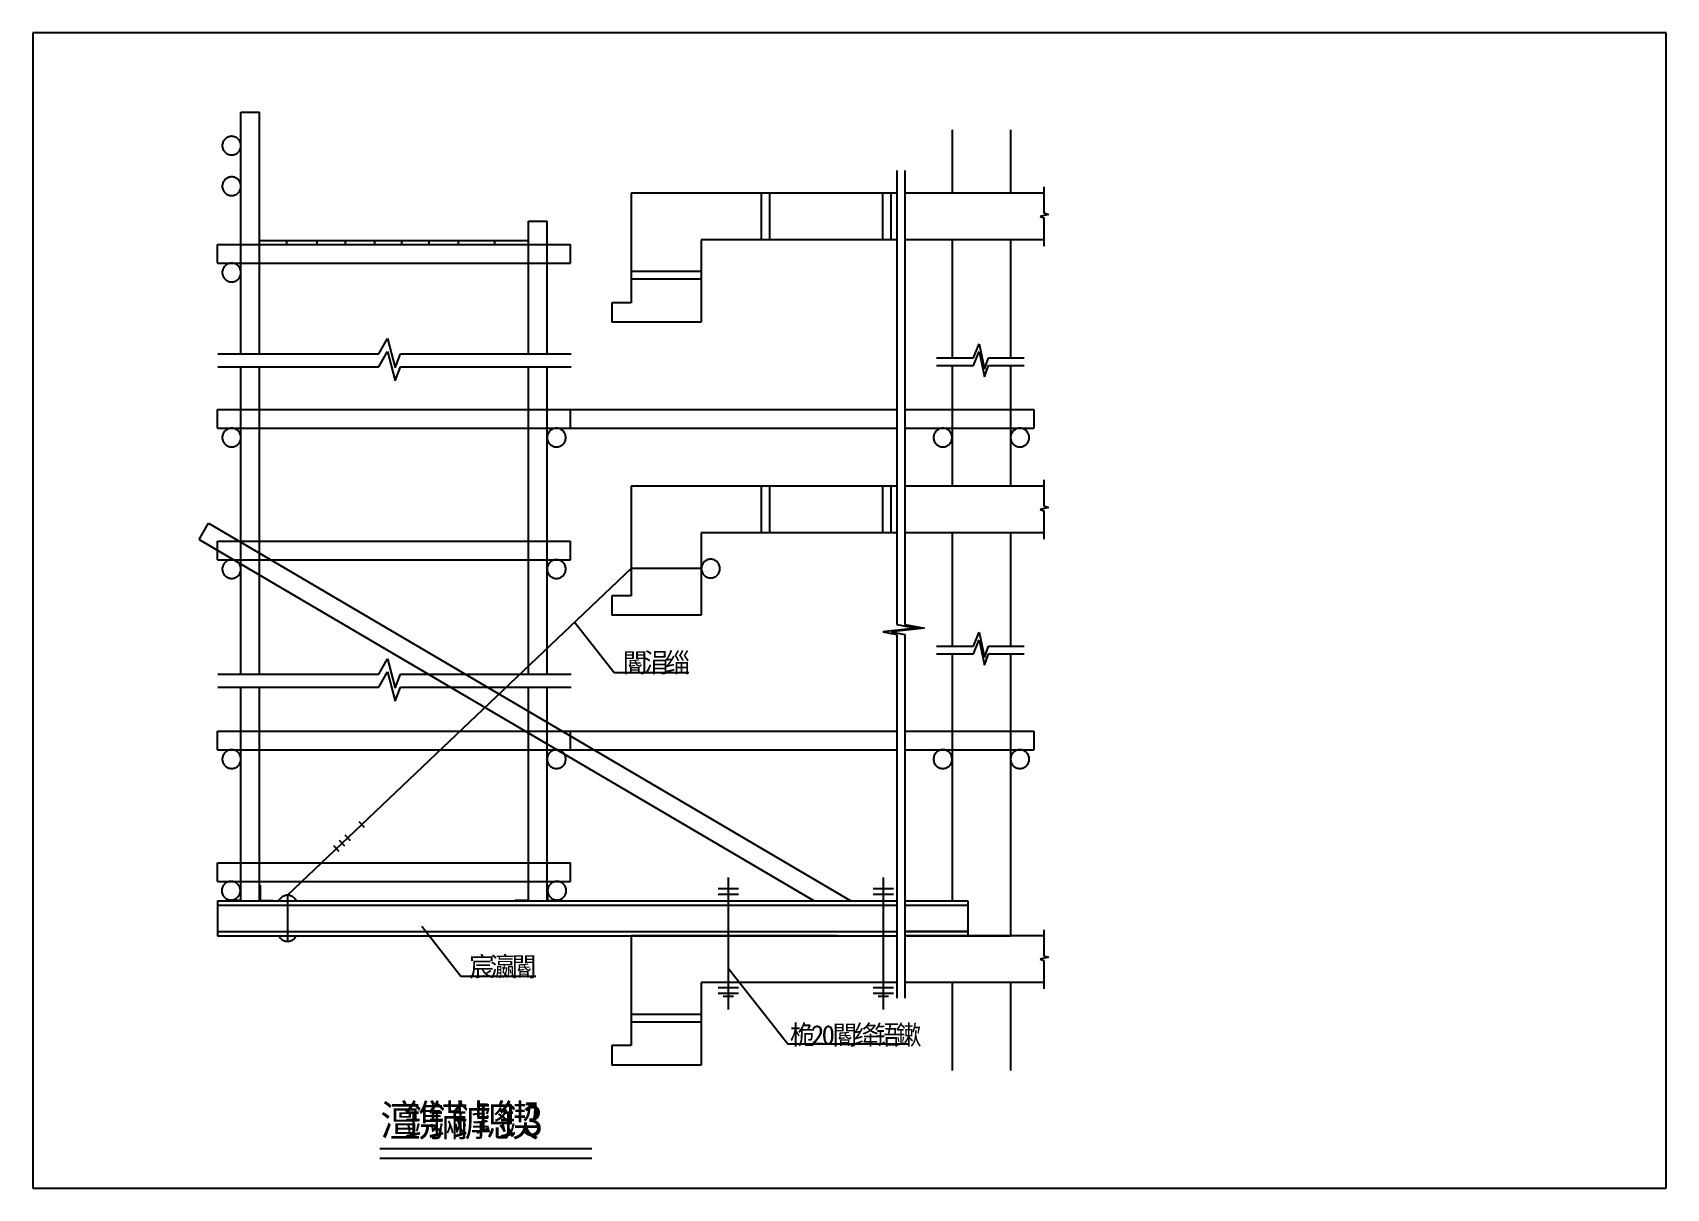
# Model space of a CAD drawing. Header units: metres. Extents: x 0 to 420, y 0 to 297.
import ezdxf

# ---------------------------------------------------------------- set-up
doc = ezdxf.new("R2010")
doc.units = ezdxf.units.M
doc.layers.add('1', color=7, linetype='Continuous')
doc.layers.add('3', color=7, linetype='Continuous')

msp = doc.modelspace()

# ---------------------------------------------------------------- linework, layer by layer
for p, q in [((420, 297), (0, 297)), ((0, 297), (0, 0)), ((420, 0), (420, 297)), ((53.54, 214.49), (53.54, 276.55)), ((53.54, 276.55), (58.34, 276.55)), ((58.34, 214.49), (58.34, 276.55)), ((236.4, 272.01), (236.4, 255.79)), ((251.4, 272.01), (251.4, 255.79)), ((222.16, 261.54), (222.16, 144.94)), ((224.26, 261.54), (224.26, 144.94)), ((259.95, 257.35), (259.95, 250.68)), ((153.89, 255.79), (153.89, 227.57)), ((222.16, 255.79), (153.89, 255.79)), ((259.95, 255.79), (224.26, 255.79)), ((127.46, 214.49), (127.46, 248.55)), ((127.46, 248.55), (132.26, 248.55)), ((132.26, 214.49), (132.26, 248.55)), ((261.14, 250.31), (259, 249.77)), ((259, 249.77), (259.95, 249.44)), ((259.95, 250.68), (261.14, 250.31)), ((259.95, 249.44), (259.95, 242.16)), ((222.16, 243.79), (171.89, 243.79)), ((171.89, 243.79), (171.89, 222.57)), ((259.95, 243.79), (224.26, 243.79)), ((236.4, 243.79), (236.4, 213.43)), ((251.4, 243.79), (251.4, 213.43)), ((47.54, 242.55), (138.26, 242.55)), ((47.54, 237.75), (47.54, 242.55)), ((58.34, 243.55), (127.46, 243.55)), ((65.29, 243.55), (65.29, 242.55)), ((73.03, 243.55), (73.03, 242.55)), ((80.3, 243.55), (80.3, 242.55)), ((87.92, 243.55), (87.92, 242.55)), ((94.84, 243.55), (94.84, 242.55)), ((101.88, 243.55), (101.88, 242.55)), ((109.39, 243.55), (109.39, 242.55)), ((118.77, 243.55), (118.77, 242.55)), ((138.26, 237.75), (138.26, 242.55)), ((47.54, 237.75), (138.26, 237.75)), ((47.54, 237.75), (138.26, 237.75)), ((153.89, 227.57), (148.89, 227.57)), ((148.89, 227.57), (148.89, 222.57)), ((88.97, 214.49), (91.2, 218.4)), ((91.2, 218.4), (93.16, 210.86)), ((171.89, 222.57), (148.89, 222.57)), ((47.62, 214.49), (88.97, 214.49)), ((88.97, 211.14), (91.2, 215.05)), ((91.2, 215.05), (93.16, 207.51)), ((93.16, 210.86), (94.55, 214.49)), ((94.55, 214.49), (138.41, 214.49)), ((241.84, 213.43), (243.36, 217.04)), ((241.84, 211.49), (243.36, 215.1)), ((243.36, 217.04), (244.75, 210.52)), ((243.36, 215.1), (244.75, 208.58)), ((47.62, 211.14), (88.97, 211.14)), ((53.54, 132.15), (53.54, 211.14)), ((58.34, 132.15), (58.34, 211.14)), ((93.16, 207.51), (94.55, 211.14)), ((94.55, 211.14), (138.41, 211.14)), ((127.46, 132.15), (127.46, 211.14)), ((132.26, 132.15), (132.26, 211.14)), ((232.4, 213.43), (241.84, 213.43)), ((232.4, 211.49), (241.84, 211.49)), ((236.4, 211.49), (236.4, 180.49)), ((244.75, 210.52), (245.72, 213.43)), ((244.75, 208.58), (245.72, 211.49)), ((245.72, 213.43), (254.88, 213.43)), ((245.72, 211.49), (254.88, 211.49)), ((251.4, 211.49), (251.4, 180.49)), ((47.54, 200.14), (138.26, 200.14)), ((47.54, 195.34), (47.54, 200.14)), ((138.26, 200.14), (222.16, 200.14)), ((138.26, 195.34), (138.26, 200.14)), ((224.26, 200.14), (257.4, 200.14)), ((257.4, 200.14), (257.4, 195.34)), ((47.54, 195.34), (138.26, 195.34)), ((47.54, 195.34), (138.26, 195.34)), ((138.26, 195.34), (222.16, 195.34)), ((224.26, 195.34), (257.4, 195.34)), ((259.95, 182.05), (259.95, 175.38)), ((153.89, 180.49), (153.89, 152.27)), ((222.16, 180.49), (153.89, 180.49)), ((259.95, 180.49), (224.26, 180.49)), ((261.14, 175.01), (259, 174.47)), ((259, 174.47), (259.95, 174.14)), ((259.95, 175.38), (261.14, 175.01)), ((259.95, 174.14), (259.95, 166.86)), ((42.81, 166.77), (45.24, 170.91)), ((45.24, 170.91), (210.38, 73.89)), ((222.16, 168.49), (171.89, 168.49)), ((171.89, 168.49), (171.89, 147.27)), ((259.95, 168.49), (224.26, 168.49)), ((236.4, 168.49), (236.4, 139.31)), ((251.4, 168.49), (251.4, 139.31)), ((42.81, 166.77), (200.9, 73.89)), ((47.54, 166.34), (138.26, 166.34)), ((47.54, 161.54), (47.54, 166.34)), ((138.26, 161.54), (138.26, 166.34)), ((47.54, 161.54), (138.26, 161.54)), ((153.89, 159.27), (65.53, 75.31)), ((171.89, 159.27), (153.89, 159.27)), ((148.89, 152.27), (148.89, 147.27)), ((153.89, 152.27), (148.89, 152.27)), ((171.89, 147.27), (148.89, 147.27)), ((139.44, 145.31), (149.51, 132.53)), ((227.17, 143.94), (218.57, 143.01)), ((218.57, 143.01), (222.16, 142.32)), ((229.27, 143.94), (220.67, 143.01)), ((220.67, 143.01), (224.26, 142.32)), ((222.16, 144.94), (227.17, 143.94)), ((224.26, 144.94), (229.27, 143.94)), ((241.84, 139.31), (243.36, 142.91)), ((243.36, 142.91), (244.75, 136.39)), ((222.16, 142.32), (222.16, 48.9)), ((224.26, 142.32), (224.26, 48.9)), ((232.4, 139.31), (241.84, 139.31)), ((241.84, 137.36), (243.36, 140.97)), ((243.36, 140.97), (244.75, 134.45)), ((244.75, 136.39), (245.72, 139.31)), ((245.72, 139.31), (254.88, 139.31)), ((88.97, 132.15), (91.2, 136.06)), ((91.2, 136.06), (93.16, 128.52)), ((232.4, 137.36), (241.84, 137.36)), ((236.4, 137.36), (236.4, 73.89)), ((244.75, 134.45), (245.72, 137.36)), ((245.72, 137.36), (254.88, 137.36)), ((251.4, 137.36), (251.4, 64.89)), ((47.62, 132.15), (88.97, 132.15)), ((88.97, 128.8), (91.2, 132.71)), ((91.2, 132.71), (93.16, 125.17)), ((93.16, 128.52), (94.55, 132.15)), ((94.55, 132.15), (138.41, 132.15)), ((149.51, 132.53), (168.73, 132.53)), ((47.62, 128.8), (88.97, 128.8)), ((53.54, 73.89), (53.54, 128.8)), ((58.34, 73.89), (58.34, 128.8)), ((93.16, 125.17), (94.55, 128.8)), ((94.55, 128.8), (138.41, 128.8)), ((127.46, 73.89), (127.46, 128.8)), ((132.26, 73.89), (132.26, 128.8)), ((47.54, 117.49), (222.16, 117.49)), ((47.54, 112.69), (47.54, 117.49)), ((138.26, 112.69), (138.26, 117.49)), ((224.26, 117.49), (257.4, 117.49)), ((257.4, 117.49), (257.4, 112.69)), ((47.54, 112.69), (222.16, 112.69)), ((224.26, 112.69), (257.4, 112.69)), ((85.32, 92.74), (83.94, 94.19)), ((80.24, 87.92), (78.87, 89.37)), ((81.69, 89.29), (80.32, 90.74)), ((78.79, 86.54), (77.42, 87.99)), ((47.54, 83.69), (138.26, 83.69)), ((47.54, 78.89), (47.54, 83.69)), ((138.26, 78.89), (138.26, 83.69)), ((47.54, 78.89), (138.26, 78.89)), ((47.54, 73.89), (222.16, 73.89)), ((47.54, 73.89), (47.54, 64.89)), ((47.54, 72.81), (222.16, 72.81)), ((65.53, 75.31), (65.53, 63.48)), ((224.26, 73.89), (240.4, 73.89)), ((224.26, 72.81), (240.4, 72.81)), ((240.4, 73.89), (240.4, 64.89)), ((100.05, 67.34), (110.11, 54.56)), ((47.54, 65.98), (222.16, 65.98)), ((47.54, 64.89), (222.16, 64.89)), ((206.83, 64.89), (153.89, 64.89)), ((153.89, 64.89), (153.89, 36.67)), ((224.26, 65.98), (240.4, 65.98)), ((240.4, 65.98), (224.26, 65.98)), ((259.95, 64.89), (224.26, 64.89)), ((224.26, 64.89), (251.4, 64.89)), ((259.95, 66.45), (259.95, 59.78)), ((261.14, 59.41), (259, 58.87)), ((259, 58.87), (259.95, 58.54)), ((259.95, 59.78), (261.14, 59.41)), ((178.89, 56.5), (194.14, 37.14)), ((259.95, 58.54), (259.95, 51.26)), ((110.11, 54.56), (129.34, 54.56)), ((171.89, 52.89), (171.89, 31.67)), ((222.16, 52.89), (171.89, 52.89)), ((259.95, 52.89), (224.26, 52.89)), ((236.4, 52.89), (236.4, 30.28)), ((251.4, 52.89), (251.4, 30.28)), ((148.89, 36.67), (148.89, 31.67)), ((153.89, 36.67), (148.89, 36.67)), ((194.18, 37.12), (225.41, 37.12)), ((171.89, 31.67), (148.89, 31.67)), ((89.21, 10.2), (143.79, 10.2)), ((89.21, 7.79), (143.79, 7.79)), ((0, 0), (420, 0))]:
    msp.add_line(p, q)
for points in [[(53.54, 267.97), (53.53, 268.2), (53.5, 268.44), (53.44, 268.66), (53.36, 268.89), (53.26, 269.1), (53.14, 269.3), (53, 269.49), (52.84, 269.66), (52.67, 269.82), (52.48, 269.96), (52.28, 270.08), (52.06, 270.18), (51.84, 270.26), (51.61, 270.32), (51.38, 270.36), (51.14, 270.37), (50.91, 270.36), (50.68, 270.32), (50.45, 270.26), (50.23, 270.18), (50.01, 270.08), (49.81, 269.96), (49.62, 269.82), (49.45, 269.66), (49.29, 269.49), (49.15, 269.3), (49.03, 269.1), (48.93, 268.89), (48.85, 268.66), (48.79, 268.44), (48.76, 268.2), (48.74, 267.97), (48.76, 267.73), (48.79, 267.5), (48.85, 267.27), (48.93, 267.05), (49.03, 266.84), (49.15, 266.63), (49.29, 266.45), (49.45, 266.27), (49.62, 266.11), (49.81, 265.97), (50.01, 265.85), (50.23, 265.75), (50.45, 265.67), (50.68, 265.61), (50.91, 265.58), (51.14, 265.57), (51.38, 265.58), (51.61, 265.61), (51.84, 265.67), (52.06, 265.75), (52.28, 265.85), (52.48, 265.97), (52.67, 266.11), (52.84, 266.27), (53, 266.45), (53.14, 266.63), (53.26, 266.84), (53.36, 267.05), (53.44, 267.27), (53.5, 267.5), (53.53, 267.73), (53.54, 267.97)], [(53.54, 257.53), (53.53, 257.77), (53.5, 258), (53.44, 258.23), (53.36, 258.45), (53.26, 258.66), (53.14, 258.86), (53, 259.05), (52.84, 259.23), (52.67, 259.39), (52.48, 259.53), (52.28, 259.65), (52.06, 259.75), (51.84, 259.83), (51.61, 259.88), (51.38, 259.92), (51.14, 259.93), (50.91, 259.92), (50.68, 259.88), (50.45, 259.83), (50.23, 259.75), (50.01, 259.65), (49.81, 259.53), (49.62, 259.39), (49.45, 259.23), (49.29, 259.05), (49.15, 258.86), (49.03, 258.66), (48.93, 258.45), (48.85, 258.23), (48.79, 258), (48.76, 257.77), (48.74, 257.53), (48.76, 257.3), (48.79, 257.06), (48.85, 256.83), (48.93, 256.61), (49.03, 256.4), (49.15, 256.2), (49.29, 256.01), (49.45, 255.83), (49.62, 255.68), (49.81, 255.54), (50.01, 255.41), (50.23, 255.31), (50.45, 255.23), (50.68, 255.18), (50.91, 255.14), (51.14, 255.13), (51.38, 255.14), (51.61, 255.18), (51.84, 255.23), (52.06, 255.31), (52.28, 255.41), (52.48, 255.54), (52.67, 255.68), (52.84, 255.83), (53, 256.01), (53.14, 256.2), (53.26, 256.4), (53.36, 256.61), (53.44, 256.83), (53.5, 257.06), (53.53, 257.3), (53.54, 257.53)], [(53.54, 235.35), (53.53, 235.59), (53.5, 235.82), (53.44, 236.05), (53.36, 236.27), (53.26, 236.48), (53.14, 236.69), (53, 236.88), (52.84, 237.05), (52.67, 237.21), (52.48, 237.35), (52.28, 237.47), (52.06, 237.57), (51.84, 237.65), (51.61, 237.71), (51.38, 237.74), (51.14, 237.75), (50.91, 237.74), (50.68, 237.71), (50.45, 237.65), (50.23, 237.57), (50.01, 237.47), (49.81, 237.35), (49.62, 237.21), (49.45, 237.05), (49.29, 236.88), (49.15, 236.69), (49.03, 236.48), (48.93, 236.27), (48.85, 236.05), (48.79, 235.82), (48.76, 235.59), (48.74, 235.35), (48.76, 235.12), (48.79, 234.89), (48.85, 234.66), (48.93, 234.43), (49.03, 234.22), (49.15, 234.02), (49.29, 233.83), (49.45, 233.66), (49.62, 233.5), (49.81, 233.36), (50.01, 233.24), (50.23, 233.14), (50.45, 233.06), (50.68, 233), (50.91, 232.96), (51.14, 232.95), (51.38, 232.96), (51.61, 233), (51.84, 233.06), (52.06, 233.14), (52.28, 233.24), (52.48, 233.36), (52.67, 233.5), (52.84, 233.66), (53, 233.83), (53.14, 234.02), (53.26, 234.22), (53.36, 234.43), (53.44, 234.66), (53.5, 234.89), (53.53, 235.12), (53.54, 235.35)], [(53.54, 192.94), (53.53, 193.18), (53.5, 193.41), (53.44, 193.64), (53.36, 193.86), (53.26, 194.07), (53.14, 194.28), (53, 194.47), (52.84, 194.64), (52.67, 194.8), (52.48, 194.94), (52.28, 195.06), (52.06, 195.16), (51.84, 195.24), (51.61, 195.3), (51.38, 195.33), (51.14, 195.34), (50.91, 195.33), (50.68, 195.3), (50.45, 195.24), (50.23, 195.16), (50.01, 195.06), (49.81, 194.94), (49.62, 194.8), (49.45, 194.64), (49.29, 194.47), (49.15, 194.28), (49.03, 194.07), (48.93, 193.86), (48.85, 193.64), (48.79, 193.41), (48.76, 193.18), (48.74, 192.94), (48.76, 192.71), (48.79, 192.47), (48.85, 192.25), (48.93, 192.02), (49.03, 191.81), (49.15, 191.61), (49.29, 191.42), (49.45, 191.25), (49.62, 191.09), (49.81, 190.95), (50.01, 190.83), (50.23, 190.73), (50.45, 190.65), (50.68, 190.59), (50.91, 190.55), (51.14, 190.54), (51.38, 190.55), (51.61, 190.59), (51.84, 190.65), (52.06, 190.73), (52.28, 190.83), (52.48, 190.95), (52.67, 191.09), (52.84, 191.25), (53, 191.42), (53.14, 191.61), (53.26, 191.81), (53.36, 192.02), (53.44, 192.25), (53.5, 192.47), (53.53, 192.71), (53.54, 192.94)], [(137.06, 192.94), (137.05, 193.18), (137.02, 193.41), (136.96, 193.64), (136.88, 193.86), (136.78, 194.07), (136.66, 194.28), (136.52, 194.47), (136.36, 194.64), (136.19, 194.8), (136, 194.94), (135.8, 195.06), (135.58, 195.16), (135.36, 195.24), (135.13, 195.3), (134.9, 195.33), (134.66, 195.34), (134.43, 195.33), (134.2, 195.3), (133.97, 195.24), (133.75, 195.16), (133.53, 195.06), (133.33, 194.94), (133.14, 194.8), (132.97, 194.64), (132.81, 194.47), (132.67, 194.28), (132.55, 194.07), (132.45, 193.86), (132.37, 193.64), (132.31, 193.41), (132.28, 193.18), (132.26, 192.94), (132.28, 192.71), (132.31, 192.47), (132.37, 192.25), (132.45, 192.02), (132.55, 191.81), (132.67, 191.61), (132.81, 191.42), (132.97, 191.25), (133.14, 191.09), (133.33, 190.95), (133.53, 190.83), (133.75, 190.73), (133.97, 190.65), (134.2, 190.59), (134.43, 190.55), (134.66, 190.54), (134.9, 190.55), (135.13, 190.59), (135.36, 190.65), (135.58, 190.73), (135.8, 190.83), (136, 190.95), (136.19, 191.09), (136.36, 191.25), (136.52, 191.42), (136.66, 191.61), (136.78, 191.81), (136.88, 192.02), (136.96, 192.25), (137.02, 192.47), (137.05, 192.71), (137.06, 192.94)], [(236.4, 192.94), (236.39, 193.18), (236.35, 193.41), (236.3, 193.64), (236.22, 193.86), (236.12, 194.07), (236, 194.28), (235.85, 194.47), (235.7, 194.64), (235.52, 194.8), (235.33, 194.94), (235.13, 195.06), (234.92, 195.16), (234.7, 195.24), (234.47, 195.3), (234.23, 195.33), (234, 195.34), (233.76, 195.33), (233.53, 195.3), (233.3, 195.24), (233.08, 195.16), (232.87, 195.06), (232.67, 194.94), (232.48, 194.8), (232.3, 194.64), (232.14, 194.47), (232, 194.28), (231.88, 194.07), (231.78, 193.86), (231.7, 193.64), (231.65, 193.41), (231.61, 193.18), (231.6, 192.94), (231.61, 192.71), (231.65, 192.47), (231.7, 192.25), (231.78, 192.02), (231.88, 191.81), (232, 191.61), (232.14, 191.42), (232.3, 191.25), (232.48, 191.09), (232.67, 190.95), (232.87, 190.83), (233.08, 190.73), (233.3, 190.65), (233.53, 190.59), (233.76, 190.55), (234, 190.54), (234.23, 190.55), (234.47, 190.59), (234.7, 190.65), (234.92, 190.73), (235.13, 190.83), (235.33, 190.95), (235.52, 191.09), (235.7, 191.25), (235.85, 191.42), (236, 191.61), (236.12, 191.81), (236.22, 192.02), (236.3, 192.25), (236.35, 192.47), (236.39, 192.71), (236.4, 192.94)], [(256.2, 192.94), (256.19, 193.18), (256.15, 193.41), (256.1, 193.64), (256.02, 193.86), (255.92, 194.07), (255.8, 194.28), (255.65, 194.47), (255.5, 194.64), (255.32, 194.8), (255.13, 194.94), (254.93, 195.06), (254.72, 195.16), (254.5, 195.24), (254.27, 195.3), (254.03, 195.33), (253.8, 195.34), (253.56, 195.33), (253.33, 195.3), (253.1, 195.24), (252.88, 195.16), (252.67, 195.06), (252.47, 194.94), (252.28, 194.8), (252.1, 194.64), (251.94, 194.47), (251.8, 194.28), (251.68, 194.07), (251.58, 193.86), (251.5, 193.64), (251.45, 193.41), (251.41, 193.18), (251.4, 192.94), (251.41, 192.71), (251.45, 192.47), (251.5, 192.25), (251.58, 192.02), (251.68, 191.81), (251.8, 191.61), (251.94, 191.42), (252.1, 191.25), (252.28, 191.09), (252.47, 190.95), (252.67, 190.83), (252.88, 190.73), (253.1, 190.65), (253.33, 190.59), (253.56, 190.55), (253.8, 190.54), (254.03, 190.55), (254.27, 190.59), (254.5, 190.65), (254.72, 190.73), (254.93, 190.83), (255.13, 190.95), (255.32, 191.09), (255.5, 191.25), (255.65, 191.42), (255.8, 191.61), (255.92, 191.81), (256.02, 192.02), (256.1, 192.25), (256.15, 192.47), (256.19, 192.71), (256.2, 192.94)], [(53.54, 159.14), (53.53, 159.38), (53.5, 159.61), (53.44, 159.84), (53.36, 160.06), (53.26, 160.27), (53.14, 160.48), (53, 160.67), (52.84, 160.84), (52.67, 161), (52.48, 161.14), (52.28, 161.26), (52.06, 161.36), (51.84, 161.44), (51.61, 161.5), (51.38, 161.53), (51.14, 161.54), (50.91, 161.53), (50.68, 161.5), (50.45, 161.44), (50.23, 161.36), (50.01, 161.26), (49.81, 161.14), (49.62, 161), (49.45, 160.84), (49.29, 160.67), (49.15, 160.48), (49.03, 160.27), (48.93, 160.06), (48.85, 159.84), (48.79, 159.61), (48.76, 159.38), (48.74, 159.14), (48.76, 158.91), (48.79, 158.67), (48.85, 158.45), (48.93, 158.22), (49.03, 158.01), (49.15, 157.81), (49.29, 157.62), (49.45, 157.45), (49.62, 157.29), (49.81, 157.15), (50.01, 157.03), (50.23, 156.93), (50.45, 156.85), (50.68, 156.79), (50.91, 156.75), (51.14, 156.74), (51.38, 156.75), (51.61, 156.79), (51.84, 156.85), (52.06, 156.93), (52.28, 157.03), (52.48, 157.15), (52.67, 157.29), (52.84, 157.45), (53, 157.62), (53.14, 157.81), (53.26, 158.01), (53.36, 158.22), (53.44, 158.45), (53.5, 158.67), (53.53, 158.91), (53.54, 159.14)], [(137.06, 159.14), (137.05, 159.38), (137.02, 159.61), (136.96, 159.84), (136.88, 160.06), (136.78, 160.27), (136.66, 160.48), (136.52, 160.67), (136.36, 160.84), (136.19, 161), (136, 161.14), (135.8, 161.26), (135.58, 161.36), (135.36, 161.44), (135.13, 161.5), (134.9, 161.53), (134.66, 161.54), (134.43, 161.53), (134.2, 161.5), (133.97, 161.44), (133.75, 161.36), (133.53, 161.26), (133.33, 161.14), (133.14, 161), (132.97, 160.84), (132.81, 160.67), (132.67, 160.48), (132.55, 160.27), (132.45, 160.06), (132.37, 159.84), (132.31, 159.61), (132.28, 159.38), (132.26, 159.14), (132.28, 158.91), (132.31, 158.67), (132.37, 158.45), (132.45, 158.22), (132.55, 158.01), (132.67, 157.81), (132.81, 157.62), (132.97, 157.45), (133.14, 157.29), (133.33, 157.15), (133.53, 157.03), (133.75, 156.93), (133.97, 156.85), (134.2, 156.79), (134.43, 156.75), (134.66, 156.74), (134.9, 156.75), (135.13, 156.79), (135.36, 156.85), (135.58, 156.93), (135.8, 157.03), (136, 157.15), (136.19, 157.29), (136.36, 157.45), (136.52, 157.62), (136.66, 157.81), (136.78, 158.01), (136.88, 158.22), (136.96, 158.45), (137.02, 158.67), (137.05, 158.91), (137.06, 159.14)], [(176.69, 159.27), (176.68, 159.5), (176.65, 159.74), (176.59, 159.97), (176.51, 160.19), (176.41, 160.4), (176.29, 160.6), (176.15, 160.79), (175.99, 160.97), (175.82, 161.12), (175.63, 161.27), (175.42, 161.39), (175.21, 161.49), (174.99, 161.57), (174.76, 161.62), (174.53, 161.66), (174.29, 161.67), (174.06, 161.66), (173.83, 161.62), (173.6, 161.57), (173.38, 161.49), (173.16, 161.39), (172.96, 161.27), (172.77, 161.12), (172.6, 160.97), (172.44, 160.79), (172.3, 160.6), (172.18, 160.4), (172.08, 160.19), (172, 159.97), (171.94, 159.74), (171.91, 159.5), (171.89, 159.27), (171.91, 159.03), (171.94, 158.8), (172, 158.57), (172.08, 158.35), (172.18, 158.14), (172.3, 157.94), (172.44, 157.75), (172.6, 157.57), (172.77, 157.41), (172.96, 157.27), (173.16, 157.15), (173.38, 157.05), (173.6, 156.97), (173.83, 156.92), (174.06, 156.88), (174.29, 156.87), (174.53, 156.88), (174.76, 156.92), (174.99, 156.97), (175.21, 157.05), (175.42, 157.15), (175.63, 157.27), (175.82, 157.41), (175.99, 157.57), (176.15, 157.75), (176.29, 157.94), (176.41, 158.14), (176.51, 158.35), (176.59, 158.57), (176.65, 158.8), (176.68, 159.03), (176.69, 159.27)], [(53.54, 110.29), (53.53, 110.53), (53.5, 110.76), (53.44, 110.99), (53.36, 111.21), (53.26, 111.42), (53.14, 111.63), (53, 111.82), (52.84, 111.99), (52.67, 112.15), (52.48, 112.29), (52.28, 112.41), (52.06, 112.51), (51.84, 112.59), (51.61, 112.65), (51.38, 112.68), (51.14, 112.69), (50.91, 112.68), (50.68, 112.65), (50.45, 112.59), (50.23, 112.51), (50.01, 112.41), (49.81, 112.29), (49.62, 112.15), (49.45, 111.99), (49.29, 111.82), (49.15, 111.63), (49.03, 111.42), (48.93, 111.21), (48.85, 110.99), (48.79, 110.76), (48.76, 110.53), (48.74, 110.29), (48.76, 110.06), (48.79, 109.83), (48.85, 109.6), (48.93, 109.38), (49.03, 109.16), (49.15, 108.96), (49.29, 108.77), (49.45, 108.6), (49.62, 108.44), (49.81, 108.3), (50.01, 108.18), (50.23, 108.08), (50.45, 108), (50.68, 107.94), (50.91, 107.91), (51.14, 107.89), (51.38, 107.91), (51.61, 107.94), (51.84, 108), (52.06, 108.08), (52.28, 108.18), (52.48, 108.3), (52.67, 108.44), (52.84, 108.6), (53, 108.77), (53.14, 108.96), (53.26, 109.16), (53.36, 109.38), (53.44, 109.6), (53.5, 109.83), (53.53, 110.06), (53.54, 110.29)], [(137.06, 110.29), (137.05, 110.53), (137.02, 110.76), (136.96, 110.99), (136.88, 111.21), (136.78, 111.42), (136.66, 111.63), (136.52, 111.82), (136.36, 111.99), (136.19, 112.15), (136, 112.29), (135.8, 112.41), (135.58, 112.51), (135.36, 112.59), (135.13, 112.65), (134.9, 112.68), (134.66, 112.69), (134.43, 112.68), (134.2, 112.65), (133.97, 112.59), (133.75, 112.51), (133.53, 112.41), (133.33, 112.29), (133.14, 112.15), (132.97, 111.99), (132.81, 111.82), (132.67, 111.63), (132.55, 111.42), (132.45, 111.21), (132.37, 110.99), (132.31, 110.76), (132.28, 110.53), (132.26, 110.29), (132.28, 110.06), (132.31, 109.83), (132.37, 109.6), (132.45, 109.38), (132.55, 109.16), (132.67, 108.96), (132.81, 108.77), (132.97, 108.6), (133.14, 108.44), (133.33, 108.3), (133.53, 108.18), (133.75, 108.08), (133.97, 108), (134.2, 107.94), (134.43, 107.91), (134.66, 107.89), (134.9, 107.91), (135.13, 107.94), (135.36, 108), (135.58, 108.08), (135.8, 108.18), (136, 108.3), (136.19, 108.44), (136.36, 108.6), (136.52, 108.77), (136.66, 108.96), (136.78, 109.16), (136.88, 109.38), (136.96, 109.6), (137.02, 109.83), (137.05, 110.06), (137.06, 110.29)], [(236.4, 110.29), (236.39, 110.53), (236.35, 110.76), (236.3, 110.99), (236.22, 111.21), (236.12, 111.42), (236, 111.63), (235.85, 111.82), (235.7, 111.99), (235.52, 112.15), (235.33, 112.29), (235.13, 112.41), (234.92, 112.51), (234.7, 112.59), (234.47, 112.65), (234.23, 112.68), (234, 112.69), (233.76, 112.68), (233.53, 112.65), (233.3, 112.59), (233.08, 112.51), (232.87, 112.41), (232.67, 112.29), (232.48, 112.15), (232.3, 111.99), (232.14, 111.82), (232, 111.63), (231.88, 111.42), (231.78, 111.21), (231.7, 110.99), (231.65, 110.76), (231.61, 110.53), (231.6, 110.29), (231.61, 110.06), (231.65, 109.83), (231.7, 109.6), (231.78, 109.38), (231.88, 109.16), (232, 108.96), (232.14, 108.77), (232.3, 108.6), (232.48, 108.44), (232.67, 108.3), (232.87, 108.18), (233.08, 108.08), (233.3, 108), (233.53, 107.94), (233.76, 107.91), (234, 107.89), (234.23, 107.91), (234.47, 107.94), (234.7, 108), (234.92, 108.08), (235.13, 108.18), (235.33, 108.3), (235.52, 108.44), (235.7, 108.6), (235.85, 108.77), (236, 108.96), (236.12, 109.16), (236.22, 109.38), (236.3, 109.6), (236.35, 109.83), (236.39, 110.06), (236.4, 110.29)], [(256.2, 110.29), (256.19, 110.53), (256.15, 110.76), (256.1, 110.99), (256.02, 111.21), (255.92, 111.42), (255.8, 111.63), (255.65, 111.82), (255.5, 111.99), (255.32, 112.15), (255.13, 112.29), (254.93, 112.41), (254.72, 112.51), (254.5, 112.59), (254.27, 112.65), (254.03, 112.68), (253.8, 112.69), (253.56, 112.68), (253.33, 112.65), (253.1, 112.59), (252.88, 112.51), (252.67, 112.41), (252.47, 112.29), (252.28, 112.15), (252.1, 111.99), (251.94, 111.82), (251.8, 111.63), (251.68, 111.42), (251.58, 111.21), (251.5, 110.99), (251.45, 110.76), (251.41, 110.53), (251.4, 110.29), (251.41, 110.06), (251.45, 109.83), (251.5, 109.6), (251.58, 109.38), (251.68, 109.16), (251.8, 108.96), (251.94, 108.77), (252.1, 108.6), (252.28, 108.44), (252.47, 108.3), (252.67, 108.18), (252.88, 108.08), (253.1, 108), (253.33, 107.94), (253.56, 107.91), (253.8, 107.89), (254.03, 107.91), (254.27, 107.94), (254.5, 108), (254.72, 108.08), (254.93, 108.18), (255.13, 108.3), (255.32, 108.44), (255.5, 108.6), (255.65, 108.77), (255.8, 108.96), (255.92, 109.16), (256.02, 109.38), (256.1, 109.6), (256.15, 109.83), (256.19, 110.06), (256.2, 110.29)], [(53.4, 76.49), (53.39, 76.73), (53.35, 76.96), (53.3, 77.19), (53.22, 77.41), (53.12, 77.62), (52.99, 77.83), (52.85, 78.02), (52.7, 78.19), (52.52, 78.35), (52.33, 78.49), (52.13, 78.61), (51.92, 78.71), (51.7, 78.79), (51.47, 78.85), (51.23, 78.88), (51, 78.89), (50.76, 78.88), (50.53, 78.85), (50.3, 78.79), (50.08, 78.71), (49.87, 78.61), (49.67, 78.49), (49.48, 78.35), (49.3, 78.19), (49.14, 78.02), (49, 77.83), (48.88, 77.62), (48.78, 77.41), (48.7, 77.19), (48.65, 76.96), (48.61, 76.73), (48.6, 76.49), (48.61, 76.26), (48.65, 76.03), (48.7, 75.8), (48.78, 75.58), (48.88, 75.36), (49, 75.16), (49.14, 74.97), (49.3, 74.8), (49.48, 74.64), (49.67, 74.5), (49.87, 74.38), (50.08, 74.28), (50.3, 74.2), (50.53, 74.14), (50.76, 74.11), (51, 74.09), (51.23, 74.11), (51.47, 74.14), (51.7, 74.2), (51.92, 74.28), (52.13, 74.38), (52.33, 74.5), (52.52, 74.64), (52.7, 74.8), (52.85, 74.97), (52.99, 75.16), (53.12, 75.36), (53.22, 75.58), (53.3, 75.8), (53.35, 76.03), (53.39, 76.26), (53.4, 76.49)], [(137.19, 76.49), (137.18, 76.73), (137.15, 76.96), (137.09, 77.19), (137.01, 77.41), (136.91, 77.62), (136.79, 77.83), (136.65, 78.02), (136.49, 78.19), (136.31, 78.35), (136.13, 78.49), (135.92, 78.61), (135.71, 78.71), (135.49, 78.79), (135.26, 78.85), (135.03, 78.88), (134.79, 78.89), (134.56, 78.88), (134.32, 78.85), (134.1, 78.79), (133.87, 78.71), (133.66, 78.61), (133.46, 78.49), (133.27, 78.35), (133.1, 78.19), (132.94, 78.02), (132.8, 77.83), (132.68, 77.62), (132.57, 77.41), (132.5, 77.19), (132.44, 76.96), (132.4, 76.73), (132.39, 76.49), (132.4, 76.26), (132.44, 76.03), (132.5, 75.8), (132.57, 75.58), (132.68, 75.36), (132.8, 75.16), (132.94, 74.97), (133.1, 74.8), (133.27, 74.64), (133.46, 74.5), (133.66, 74.38), (133.87, 74.28), (134.1, 74.2), (134.32, 74.14), (134.56, 74.11), (134.79, 74.09), (135.03, 74.11), (135.26, 74.14), (135.49, 74.2), (135.71, 74.28), (135.92, 74.38), (136.13, 74.5), (136.31, 74.64), (136.49, 74.8), (136.65, 74.97), (136.79, 75.16), (136.91, 75.36), (137.01, 75.58), (137.09, 75.8), (137.15, 76.03), (137.18, 76.26), (137.19, 76.49)], [(67.78, 73.89), (67.73, 73.99), (67.6, 74.2), (67.46, 74.4), (67.29, 74.58), (67.11, 74.74), (66.91, 74.89), (66.7, 75.02), (66.48, 75.12), (66.25, 75.2), (66.01, 75.26), (65.77, 75.3), (65.53, 75.31), (65.28, 75.3), (65.04, 75.26), (64.8, 75.2), (64.57, 75.12), (64.35, 75.02), (64.14, 74.89), (63.94, 74.74), (63.76, 74.58), (63.59, 74.4), (63.45, 74.2), (63.32, 73.99), (63.27, 73.89)], [(63.27, 64.89), (63.32, 64.8), (63.45, 64.59), (63.59, 64.39), (63.76, 64.21), (63.94, 64.04), (64.14, 63.9), (64.35, 63.77), (64.57, 63.67), (64.8, 63.58), (65.04, 63.52), (65.28, 63.49), (65.53, 63.48), (65.77, 63.49), (66.01, 63.52), (66.25, 63.58), (66.48, 63.67), (66.7, 63.77), (66.91, 63.9), (67.11, 64.04), (67.29, 64.21), (67.46, 64.39), (67.6, 64.59), (67.73, 64.8), (67.78, 64.89)], [(194.14, 37.14), (194.14, 37.14), (194.14, 37.14), (194.14, 37.13), (194.15, 37.13), (194.15, 37.13), (194.16, 37.13), (194.16, 37.13), (194.17, 37.12), (194.17, 37.12), (194.18, 37.12)]]:
    msp.add_lwpolyline(points)
at = {"layer": '1'}
for p, q in [((178.89, 45.99), (178.89, 79.92)), ((218.76, 45.99), (218.76, 79.92)), ((53.44, 77.91), (53.44, 74.01)), ((58.45, 77.91), (58.45, 74.01)), ((127.35, 77.91), (127.35, 74.01)), ((132.36, 77.91), (132.36, 74.01)), ((176.23, 77.02), (181.47, 77.02)), ((216.09, 77.02), (221.33, 77.02)), ((53.44, 74.01), (50.04, 74.01)), ((58.45, 74.01), (61.84, 74.01)), ((127.35, 74.01), (123.95, 74.01)), ((132.36, 74.01), (135.75, 74.01)), ((176.23, 75.57), (181.47, 75.57)), ((216.09, 75.57), (221.33, 75.57)), ((176.23, 51.62), (181.47, 51.62)), ((216.09, 51.62), (221.33, 51.62)), ((176.23, 50.17), (181.47, 50.17)), ((177.49, 49.39), (180.14, 49.39)), ((216.09, 50.17), (221.33, 50.17)), ((217.35, 49.39), (220, 49.39))]:
    msp.add_line(p, q, dxfattribs=at)
at = {"layer": '3'}
for p, q in [((187.3, 255.79), (187.3, 243.79)), ((189.45, 255.79), (189.45, 243.79)), ((218.45, 255.79), (218.45, 243.79)), ((220.6, 255.79), (220.6, 243.79)), ((153.89, 235.68), (171.89, 235.68)), ((153.89, 233.71), (171.89, 233.71)), ((187.3, 180.49), (187.3, 168.49)), ((189.45, 180.49), (189.45, 168.49)), ((218.45, 180.49), (218.45, 168.49)), ((220.6, 180.49), (220.6, 168.49)), ((153.89, 44.78), (171.89, 44.78)), ((153.89, 42.81), (171.89, 42.81))]:
    msp.add_line(p, q, dxfattribs=at)

# ---------------------------------------------------------------- texts
for s, height, p in [('閽', 5, (151.63, 132.64)), ('涓', 5, (157.06, 132.64)), ('缁', 5, (162.5, 132.64)), ('宸', 5, (112.23, 54.48)), ('瀛', 5, (117.67, 54.48)), ('閽', 5, (123.1, 54.48)), ('桅', 5, (194.7, 36.93)), ('閽', 5, (205.57, 36.93)), ('绛', 5, (211, 36.93)), ('铻', 5, (216.44, 36.93)), ('鏉', 5, (221.87, 36.93)), ('2', 5, (200.13, 36.93)), ('0', 5, (202.85, 36.93)), ('澶', 8, (89.37, 13.44)), ('鎸', 8, (95.46, 13.44)), ('鏋', 8, (101.55, 13.44)), ('鎼', 8, (107.63, 13.44)), ('璁', 8, (113.72, 13.44)), ('鍥', 8, (119.81, 13.44)), ('3', 8, (125.89, 13.44))]:
    msp.add_text(s, height=height).set_placement(p)

doc.saveas('drawing.dxf')
